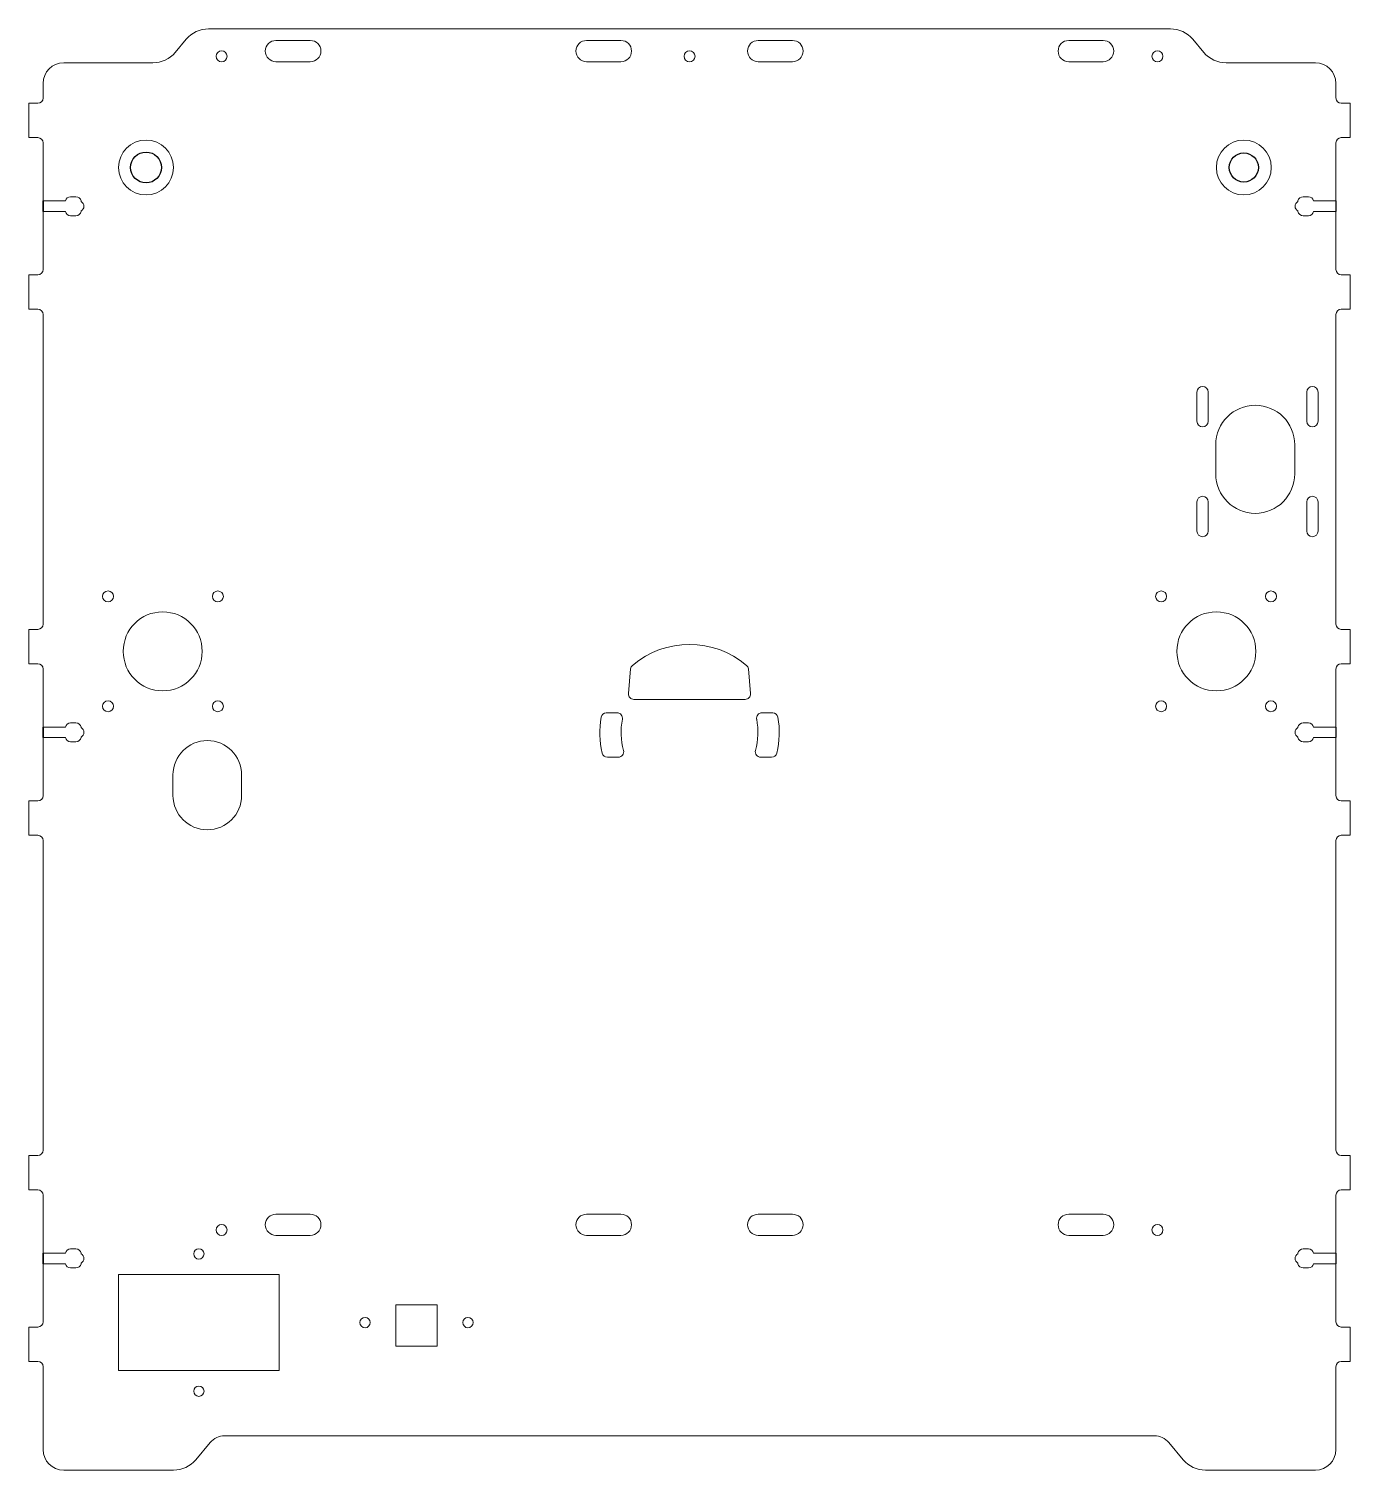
# Model space of a CAD drawing. Header units: millimetres. Extents: x -227 to 158, y -181 to 239.
import ezdxf

# ---------------------------------------------------------------- set-up
doc = ezdxf.new("R2010")
doc.units = ezdxf.units.MM
doc.layers.add('SLD-0', color=179, linetype='Continuous')

msp = doc.modelspace()

# ---------------------------------------------------------------- linework, layer by layer
at = {"layer": 'SLD-0', "color": 179, "linetype": 'Continuous', "lineweight": 15}
for p, q in [((-181.23, 235.97), (-184.44, 232.15)), ((105.51, 239.01), (-174.72, 239.01)), ((-145.1, 235.61), (-155.1, 235.61)), ((-54.6, 235.61), (-64.6, 235.61)), ((-4.6, 235.61), (-14.6, 235.61)), ((85.9, 235.61), (75.9, 235.61)), ((112.02, 235.97), (115.23, 232.15)), ((-190.95, 229.11), (-216.95, 229.11)), ((-155.1, 229.41), (-145.1, 229.41)), ((-64.6, 229.41), (-54.6, 229.41)), ((-14.6, 229.41), (-4.6, 229.41)), ((75.9, 229.41), (85.9, 229.41)), ((121.75, 229.11), (147.75, 229.11)), ((-222.95, 223.11), (-222.95, 218.86)), ((153.75, 223.11), (153.75, 218.86)), ((-224.5, 217.31), (-227.1, 217.31)), ((-227.1, 217.31), (-227.1, 207.31)), ((155.3, 217.31), (157.9, 217.31)), ((157.9, 217.31), (157.9, 207.31)), ((-227.1, 207.31), (-224.5, 207.31)), ((157.9, 207.31), (155.3, 207.31)), ((-222.95, 205.76), (-222.95, 188.86)), ((153.75, 205.76), (153.75, 188.86)), ((-213.39, 190.06), (-214.94, 190.06)), ((145.74, 190.06), (144.19, 190.06)), ((-222.95, 185.76), (-222.95, 168.86)), ((-216.45, 188.86), (-222.93, 188.86)), ((-222.93, 185.76), (-216.45, 185.76)), ((-211.88, 188.68), (-211.88, 188.85)), ((-211.88, 185.77), (-211.88, 185.94)), ((142.67, 188.85), (142.67, 188.68)), ((142.67, 185.94), (142.67, 185.77)), ((153.69, 188.86), (147.25, 188.86)), ((147.25, 185.76), (153.69, 185.76)), ((153.75, 185.76), (153.75, 168.86)), ((-214.94, 184.56), (-213.39, 184.56)), ((144.19, 184.56), (145.74, 184.56)), ((-227.1, 167.31), (-224.5, 167.31)), ((-227.1, 157.31), (-227.1, 167.31)), ((157.9, 167.31), (155.3, 167.31)), ((157.9, 157.31), (157.9, 167.31)), ((-224.5, 157.31), (-227.1, 157.31)), ((-222.95, 155.76), (-222.95, 65.56)), ((153.75, 155.76), (153.75, 65.56)), ((155.3, 157.31), (157.9, 157.31)), ((113.24, 124.66), (113.24, 133.16)), ((116.55, 133.16), (116.55, 124.66)), ((145.24, 124.66), (145.24, 133.16)), ((148.55, 133.16), (148.55, 124.66)), ((118.74, 117.82), (118.74, 109.32)), ((141.74, 109.32), (141.74, 117.82)), ((113.24, 92.66), (113.24, 101.16)), ((116.55, 101.16), (116.55, 92.66)), ((145.24, 92.66), (145.24, 101.16)), ((148.55, 101.16), (148.55, 92.66)), ((-224.5, 64.01), (-227.1, 64.01)), ((-227.1, 64.01), (-227.1, 54.01)), ((155.3, 64.01), (157.9, 64.01)), ((157.9, 64.01), (157.9, 54.01)), ((-227.1, 54.01), (-224.5, 54.01)), ((-222.95, 35.56), (-222.95, 52.46)), ((-51.75, 52.48), (-52.38, 45.3)), ((-16.83, 45.3), (-17.45, 52.48)), ((153.75, 35.56), (153.75, 52.46)), ((157.9, 54.01), (155.3, 54.01)), ((-50.84, 43.62), (-18.37, 43.62)), ((-55.69, 39.69), (-58.85, 39.69)), ((-13.52, 39.69), (-10.36, 39.69)), ((-216.45, 35.56), (-222.93, 35.56)), ((-213.39, 36.76), (-214.94, 36.76)), ((-211.88, 35.38), (-211.88, 35.55)), ((142.67, 35.55), (142.67, 35.38)), ((145.74, 36.76), (144.19, 36.76)), ((153.69, 35.56), (147.25, 35.56)), ((-222.95, 15.56), (-222.95, 32.46)), ((-222.93, 32.46), (-216.45, 32.46)), ((-214.94, 31.26), (-213.39, 31.26)), ((-211.88, 32.47), (-211.88, 32.64)), ((142.67, 32.64), (142.67, 32.47)), ((144.19, 31.26), (145.74, 31.26)), ((147.25, 32.46), (153.69, 32.46)), ((153.75, 15.56), (153.75, 32.46)), ((-58.53, 26.78), (-55.33, 26.78)), ((-10.68, 26.78), (-13.88, 26.78)), ((-185.1, 15.61), (-185.1, 21.61)), ((-165.1, 21.61), (-165.1, 15.61)), ((-227.1, 14.01), (-224.5, 14.01)), ((-227.1, 4.01), (-227.1, 14.01)), ((157.9, 14.01), (155.3, 14.01)), ((157.9, 4.01), (157.9, 14.01)), ((-224.5, 4.01), (-227.1, 4.01)), ((-222.95, 2.46), (-222.95, -87.74)), ((153.75, 2.46), (153.75, -87.74)), ((155.3, 4.01), (157.9, 4.01)), ((-224.5, -89.29), (-227.1, -89.29)), ((-227.1, -89.29), (-227.1, -99.29)), ((155.3, -89.29), (157.9, -89.29)), ((157.9, -89.29), (157.9, -99.29)), ((-227.1, -99.29), (-224.5, -99.29)), ((157.9, -99.29), (155.3, -99.29)), ((-222.95, -117.74), (-222.95, -100.84)), ((153.75, -117.74), (153.75, -100.84)), ((-145.1, -106.39), (-155.1, -106.39)), ((-54.6, -106.39), (-64.6, -106.39)), ((-4.6, -106.39), (-14.6, -106.39)), ((85.9, -106.39), (75.9, -106.39)), ((-155.1, -112.59), (-145.1, -112.59)), ((-64.6, -112.59), (-54.6, -112.59)), ((-14.6, -112.59), (-4.6, -112.59)), ((75.9, -112.59), (85.9, -112.59)), ((-213.39, -116.54), (-214.94, -116.54)), ((145.74, -116.54), (144.19, -116.54)), ((-222.95, -137.74), (-222.95, -120.84)), ((-216.45, -117.74), (-222.93, -117.74)), ((-222.93, -120.84), (-216.45, -120.84)), ((-211.88, -117.92), (-211.88, -117.75)), ((-211.88, -120.83), (-211.88, -120.66)), ((142.67, -117.75), (142.67, -117.92)), ((142.67, -120.66), (142.67, -120.83)), ((153.69, -117.74), (147.25, -117.74)), ((147.25, -120.84), (153.69, -120.84)), ((153.75, -137.74), (153.75, -120.84)), ((-214.94, -122.04), (-213.39, -122.04)), ((-200.95, -123.99), (-154.15, -123.99)), ((-200.95, -123.99), (-200.95, -151.99)), ((-154.15, -123.99), (-154.15, -151.99)), ((144.19, -122.04), (145.74, -122.04)), ((-120.15, -132.82), (-108.15, -132.82)), ((-120.15, -132.82), (-120.15, -144.82)), ((-108.15, -132.82), (-108.15, -144.82)), ((-227.1, -139.29), (-224.5, -139.29)), ((-227.1, -149.29), (-227.1, -139.29)), ((157.9, -139.29), (155.3, -139.29)), ((157.9, -149.29), (157.9, -139.29)), ((-120.15, -144.82), (-108.15, -144.82)), ((-224.5, -149.29), (-227.1, -149.29)), ((-222.95, -150.84), (-222.95, -174.99)), ((153.75, -150.84), (153.75, -174.99)), ((155.3, -149.29), (157.9, -149.29)), ((-200.95, -151.99), (-154.15, -151.99)), ((100.82, -170.99), (-170.03, -170.99)), ((-178.44, -177.95), (-174.25, -172.96)), ((109.23, -177.95), (105.04, -172.96)), ((-216.95, -180.99), (-184.95, -180.99)), ((147.75, -180.99), (115.75, -180.99))]:
    msp.add_line(p, q, dxfattribs=at)
at = {"layer": 'SLD-0'}
for p, q in [((-222.95, 188.86), (-222.95, 185.76)), ((-222.93, 185.76), (-222.93, 188.86)), ((153.69, 188.86), (153.69, 185.76)), ((153.75, 188.86), (153.75, 185.76)), ((-222.95, 35.56), (-222.95, 32.46)), ((-222.93, 32.46), (-222.93, 35.56)), ((153.69, 35.56), (153.69, 32.46)), ((153.75, 35.56), (153.75, 32.46)), ((-222.95, -117.74), (-222.95, -120.84)), ((-222.93, -120.84), (-222.93, -117.74)), ((153.69, -117.74), (153.69, -120.84)), ((153.75, -117.74), (153.75, -120.84))]:
    msp.add_line(p, q, dxfattribs=at)
at = {"layer": 'SLD-0', "color": 179, "linetype": 'Continuous', "lineweight": 15}
for centre, radius in [((-170.95, 231.01), 1.6), ((-34.6, 231.01), 1.6), ((101.75, 231.01), 1.6), ((-192.96, 198.61), 8), ((126.9, 198.61), 8), ((-204.03, 73.61), 1.6), ((-172.03, 73.61), 1.6), ((102.82, 73.61), 1.6), ((134.82, 73.61), 1.6), ((-188.1, 57.61), 11.5), ((118.9, 57.61), 11.5), ((-204.03, 41.61), 1.6), ((-172.03, 41.61), 1.6), ((102.82, 41.61), 1.6), ((134.82, 41.61), 1.6), ((-170.95, -110.99), 1.6), ((101.75, -110.99), 1.6), ((-177.55, -117.99), 1.5), ((-129.15, -137.99), 1.5), ((-99.15, -137.99), 1.5), ((-177.55, -157.99), 1.5)]:
    msp.add_circle(centre, radius, dxfattribs=at)
at = {"layer": 'SLD-0'}
for centre, radius in [((-192.96, 198.61), 4.5), ((126.9, 198.61), 4.25)]:
    msp.add_circle(centre, radius, dxfattribs=at)
at = {"layer": 'SLD-0', "color": 179, "linetype": 'Continuous', "lineweight": 15}
for centre, radius, start, end in [((-174.72, 230.51), 8.5, 90, 140), ((-155.1, 232.51), 3.1, 90, 270), ((-145.1, 232.51), 3.1, 270, 90), ((-64.6, 232.51), 3.1, 90, 270), ((-54.6, 232.51), 3.1, 270, 90), ((-14.6, 232.51), 3.1, 90, 270), ((-4.6, 232.51), 3.1, 270, 90), ((75.9, 232.51), 3.1, 90, 270), ((85.9, 232.51), 3.1, 270, 90), ((105.51, 230.51), 8.5, 40, 90), ((-190.95, 237.61), 8.5, 270, 320), ((121.75, 237.61), 8.5, 220, 270), ((-216.95, 223.11), 6, 90, 180), ((147.75, 223.11), 6, 0, 90), ((-224.5, 218.86), 1.55, 270, 0), ((155.3, 218.86), 1.55, 180, 270), ((-224.5, 205.76), 1.55, 0, 90), ((155.3, 205.76), 1.55, 90, 180), ((-214.94, 188.51), 1.55, 90, 166.9497), ((-213.39, 188.51), 1.55, 12.5233, 90), ((144.19, 188.51), 1.55, 90, 167.4767), ((145.74, 188.51), 1.55, 13.0503, 90), ((-214.94, 186.11), 1.55, 193.0503, 270), ((-213.39, 186.11), 1.55, 270, 347.4767), ((-212.61, 187.31), 1.55, 298.1214, 61.8786), ((143.4, 187.31), 1.55, 118.1214, 241.8786), ((144.19, 186.11), 1.55, 192.5233, 270), ((145.74, 186.11), 1.55, 270, 346.9497), ((-224.5, 168.86), 1.55, 270, 0), ((155.3, 168.86), 1.55, 180, 270), ((-224.5, 155.76), 1.55, 0, 90), ((155.3, 155.76), 1.55, 90, 180), ((114.9, 133.16), 1.65, 0, 180), ((146.9, 133.16), 1.65, 0, 180), ((130.24, 117.82), 11.5, 0, 180), ((114.9, 124.66), 1.65, 180, 0), ((146.9, 124.66), 1.65, 180, 0), ((130.24, 109.32), 11.5, 180, 0), ((114.9, 101.16), 1.65, 0, 180), ((146.9, 101.16), 1.65, 0, 180), ((114.9, 92.66), 1.65, 180, 0), ((146.9, 92.66), 1.65, 180, 0), ((-224.5, 65.56), 1.55, 270, 0), ((155.3, 65.56), 1.55, 180, 270), ((-34.6, 34.01), 25.62, 49.5912, 130.4088), ((-224.5, 52.46), 1.55, 0, 90), ((-50.21, 52.34), 1.55, 130.4088, 175), ((-19, 52.34), 1.55, 5, 49.5912), ((155.3, 52.46), 1.55, 90, 180), ((-50.84, 45.17), 1.55, 175, 270), ((-18.37, 45.17), 1.55, 270, 5), ((-34.6, 34.01), 26.14, 170.3231, 193.3634), ((-58.85, 38.14), 1.55, 90, 170.3231), ((-55.69, 38.14), 1.55, 348.9106, 90), ((-34.6, 34.01), 19.94, 168.9106, 195.3354), ((-34.6, 34.01), 19.94, 344.6646, 11.0894), ((-13.52, 38.14), 1.55, 90, 191.0894), ((-10.36, 38.14), 1.55, 9.6769, 90), ((-34.6, 34.01), 26.14, 346.6366, 9.6769), ((-214.94, 35.21), 1.55, 90, 166.9497), ((-213.39, 35.21), 1.55, 12.5233, 90), ((-212.61, 34.01), 1.55, 298.1214, 61.8786), ((143.4, 34.01), 1.55, 118.1214, 241.8786), ((144.19, 35.21), 1.55, 90, 167.4767), ((145.74, 35.21), 1.55, 13.0503, 90), ((-214.94, 32.81), 1.55, 193.0503, 270), ((-213.39, 32.81), 1.55, 270, 347.4767), ((-175.1, 21.61), 10, 0, 180), ((144.19, 32.81), 1.55, 192.5233, 270), ((145.74, 32.81), 1.55, 270, 346.9497), ((-58.53, 28.33), 1.55, 193.3634, 270), ((-55.33, 28.33), 1.55, 270, 15.3354), ((-13.88, 28.33), 1.55, 164.6646, 270), ((-10.68, 28.33), 1.55, 270, 346.6366), ((-224.5, 15.56), 1.55, 270, 0), ((-175.1, 15.61), 10, 180, 0), ((155.3, 15.56), 1.55, 180, 270), ((-224.5, 2.46), 1.55, 0.0253, 90), ((155.3, 2.46), 1.55, 90, 179.9747), ((-224.5, -87.74), 1.55, 270, 0), ((155.3, -87.74), 1.55, 180, 270), ((-224.5, -100.84), 1.55, 0, 90), ((155.3, -100.84), 1.55, 90, 180), ((-155.1, -109.49), 3.1, 90, 270), ((-145.1, -109.49), 3.1, 270, 90), ((-64.6, -109.49), 3.1, 90, 270), ((-54.6, -109.49), 3.1, 270, 90), ((-14.6, -109.49), 3.1, 90, 270), ((-4.6, -109.49), 3.1, 270, 90), ((75.9, -109.49), 3.1, 90, 270), ((85.9, -109.49), 3.1, 270, 90), ((-214.94, -118.09), 1.55, 90, 166.9497), ((-213.39, -118.09), 1.55, 12.5233, 90), ((144.19, -118.09), 1.55, 90, 167.4767), ((145.74, -118.09), 1.55, 13.0503, 90), ((-214.94, -120.49), 1.55, 193.0503, 270), ((-213.39, -120.49), 1.55, 270, 347.4767), ((-212.61, -119.29), 1.55, 298.1214, 61.8786), ((143.4, -119.29), 1.55, 118.1214, 241.8786), ((144.19, -120.49), 1.55, 192.5233, 270), ((145.74, -120.49), 1.55, 270, 346.9497), ((-224.5, -137.74), 1.55, 270, 0), ((155.3, -137.74), 1.55, 180, 270), ((-224.5, -150.84), 1.55, 0, 90), ((155.3, -150.84), 1.55, 90, 180), ((-170.03, -176.5), 5.51, 90, 140), ((100.82, -176.5), 5.51, 40, 90), ((-216.95, -174.99), 6, 180, 270), ((147.75, -174.99), 6, 270, 0), ((-184.95, -172.49), 8.5, 270, 320), ((115.75, -172.49), 8.5, 220, 270)]:
    msp.add_arc(centre, radius, start, end, dxfattribs=at)

doc.saveas('drawing.dxf')
